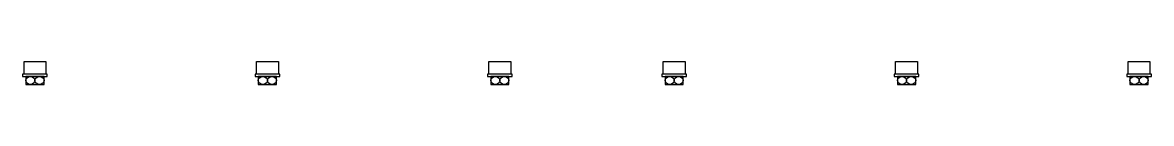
# Model space of a CAD drawing. Header units: inches. Extents: x 11435 to 108565, y -1993 to 68492.
# Drawn here: x 11435 to 108565, y 66525 to 68492 of the extents above.
import ezdxf

# ---------------------------------------------------------------- set-up
doc = ezdxf.new("R2010")
doc.units = ezdxf.units.IN
doc.header["$MEASUREMENT"] = 0
doc.layers.add('Ventelation_equipments_2', color=8, linetype='Continuous')

# ---------------------------------------------------------------- blocks, each defined once
blk = doc.blocks.new('AIR EXHAUST UNITS')
at = {"layer": 'Ventelation_equipments_2'}
blk.add_lwpolyline([(0, 0), (0, 1088), (1884, 1088), (1884, 0)], dxfattribs=at)
blk.add_lwpolyline([(-123, -205), (2007, -205), (2007, 0), (-123, 0)], close=True, dxfattribs=at)
at = {"layer": 'Ventelation_equipments_2', "linetype": 'Continuous'}
blk.add_lwpolyline([(154, -880), (1729, -880), (1729, -205), (154, -205)], close=True, dxfattribs=at)
for centre, major_axis in [((548, -542), (-394, 0)), ((1336, -542), (394, 0))]:
    blk.add_ellipse(centre, major_axis=major_axis, ratio=0.857143, dxfattribs=at)

msp = doc.modelspace()

# ---------------------------------------------------------------- block references
at = {"layer": 'Ventelation_equipments_2'}
for p in [(11558, 67405), (31558, 67405), (51558, 67405), (66558, 67405), (86558, 67405), (106558, 67405)]:
    msp.add_blockref('AIR EXHAUST UNITS', p, dxfattribs=at)

doc.saveas('drawing.dxf')
